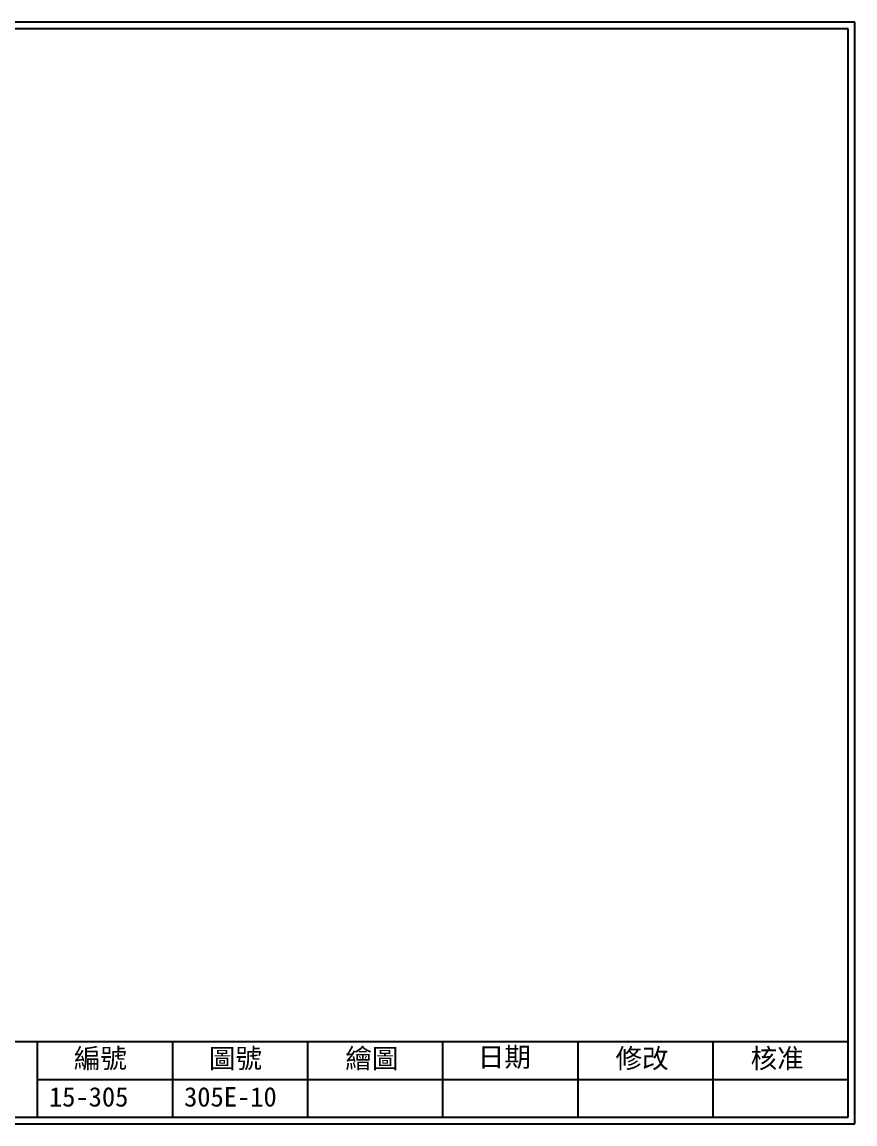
# Model space of a CAD drawing. Extents: x 627 to 914, y 3 to 207.
# Drawn here: x 760.1 to 914.2, y 3 to 207 of the extents above; entities that cross this region are included whole.
import ezdxf

# ---------------------------------------------------------------- set-up
doc = ezdxf.new("R2010")
doc.units = 0
doc.layers.add('圖框層', color=7, linetype='CONTINUOUS')
doc.styles.add('STSL', font='kaiu.ttf')

msp = doc.modelspace()

# ---------------------------------------------------------------- linework, layer by layer
at = {"layer": '圖框層', "color": 7}
for p, q in [((914.2, 206.97), (627.2, 206.97)), ((914.2, 3), (914.2, 206.97)), ((912.95, 205.72), (628.45, 205.72)), ((912.95, 4.25), (912.95, 205.72)), ((628.45, 18.25), (912.95, 18.25)), ((762.95, 4.25), (762.95, 18.25)), ((787.95, 4.25), (787.95, 18.25)), ((812.95, 4.25), (812.95, 18.25)), ((837.95, 4.25), (837.95, 18.25)), ((862.95, 4.25), (862.95, 18.25)), ((887.95, 4.25), (887.95, 18.25)), ((762.95, 11.25), (912.95, 11.25)), ((628.45, 4.25), (912.95, 4.25)), ((627.2, 3), (914.2, 3))]:
    msp.add_line(p, q, dxfattribs=at)

# ---------------------------------------------------------------- texts
at = {"layer": '圖框層', "color": 4, "style": 'STSL'}
for s, p in [('編號', (769.66, 13.34)), ('圖號', (794.66, 13.34)), ('繪圖', (819.89, 13.34)), ('日期', (844.41, 13.59)), ('修改', (869.89, 13.34)), ('核准', (894.89, 13.34)), ('15-305', (765.06, 6.22)), ('305E-10', (790.06, 6.22))]:
    msp.add_text(s, height=3.6, dxfattribs=at).set_placement(p)

doc.saveas('drawing.dxf')
